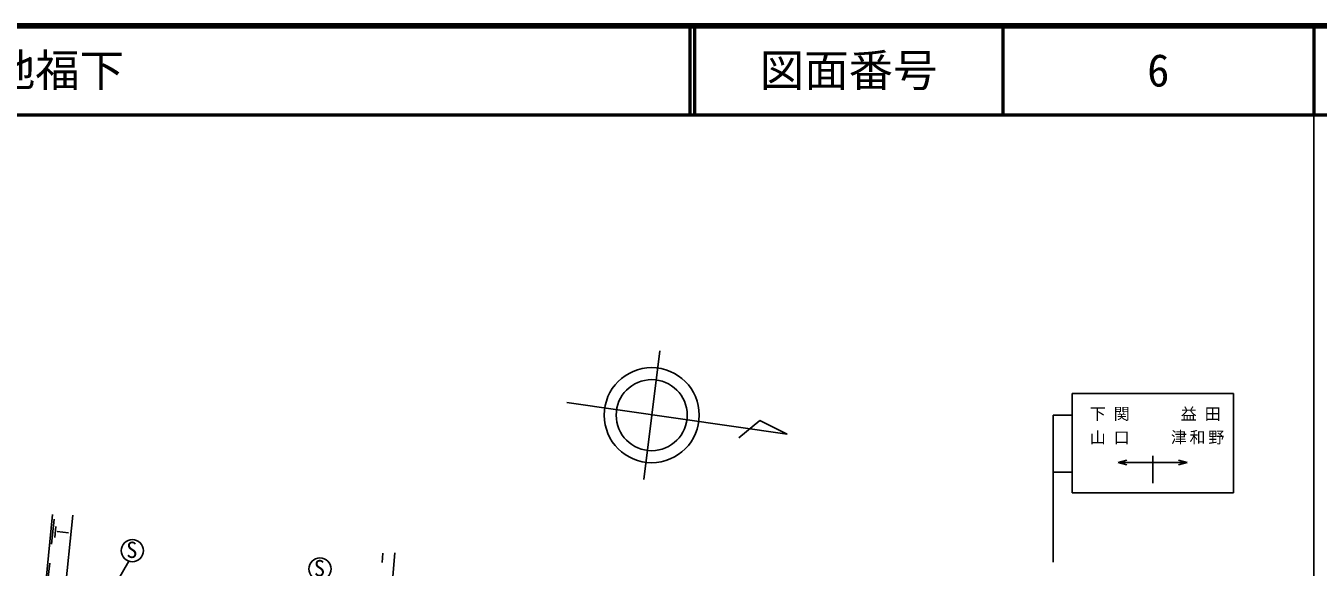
# Model space of a CAD drawing. Units: millimetres, scale not verified. Extents: x 40000 to 680000, y 20000 to 380000.
# Drawn here: x 433962 to 579500, y 319063 to 380000 of the extents above; entities that cross this region are included whole.
import ezdxf
from ezdxf.enums import TextEntityAlignment as Align

# ---------------------------------------------------------------- set-up
doc = ezdxf.new("R2010")
doc.units = ezdxf.units.MM
doc.header["$LTSCALE"] = 1000
for name, color, linetype, lineweight in [('M-BGD', 7, 'Continuous', 25), ('M-STR-STRC', 7, 'Continuous', 25), ('M-TTL', 2, 'Continuous', 140), ('M-TTL-BAND', 7, 'Continuous', 25), ('M-TTL-LINE', 7, 'Continuous', 50)]:
    doc.layers.add(name, color=color, linetype=linetype, lineweight=lineweight)
doc.layers.add('M-TTL-TXT', color=7, linetype='Continuous')
doc.styles.add('ＭＳ ゴシック', font='')
doc.styles.get('ＭＳ ゴシック').set_extended_font_data('MS Gothic')

msp = doc.modelspace()

# ---------------------------------------------------------------- linework, layer by layer
at = {"layer": 'M-BGD'}
for p, q in [((505361, 343426), (503540, 328930)), ((494889, 337604), (519705, 334050)), ((516608, 335559), (514256, 333617)), ((519705, 334050), (516608, 335559)), ((434918, 304585), (436977, 325002)), ((439271, 324931), (437352, 306645)), ((436841, 321644), (437161, 324461)), ((437356, 323626), (437239, 322409)), ((437489, 323072), (438768, 322916)), ((475534, 320680), (473809, 300476)), ((474073, 319585), (474165, 320638)), ((434097, 300001), (445555, 319734)), ((436342, 316691), (436662, 319508))]:
    msp.add_line(p, q, dxfattribs=at)
for centre, radius in [((504446, 336174), 5351), ((504446, 336174), 4000), ((445953, 320919), 1250), ((467085, 318863), 1250)]:
    msp.add_circle(centre, radius, dxfattribs=at)
at = {"layer": 'M-STR-STRC'}
for p, q in [((569950, 338621), (551800, 338621)), ((551800, 338621), (551800, 327420)), ((569950, 327420), (569950, 338621)), ((551800, 336184), (549668, 336184)), ((549668, 336184), (549668, 319627)), ((556966, 330840), (557966, 331108)), ((560866, 330840), (556966, 330840)), ((556966, 330840), (557966, 330572)), ((560866, 331591), (560866, 328510)), ((560866, 330840), (564766, 330840)), ((564766, 330840), (563766, 331108)), ((564766, 330840), (563766, 330572)), ((551800, 329749), (549668, 329749)), ((551800, 327420), (569950, 327420))]:
    msp.add_line(p, q, dxfattribs=at)
at = {"layer": 'M-TTL'}
msp.add_line((680000, 380000), (40000, 380000), dxfattribs=at)
at = {"layer": 'M-TTL-BAND'}
msp.add_line((579000, 20000), (579000, 370000), dxfattribs=at)
at = {"layer": 'M-TTL-LINE'}
for p, q in [((508747, 380000), (508747, 370000)), ((509247, 380000), (509247, 370000)), ((543997, 380000), (543997, 370000)), ((579000, 380000), (579000, 370000)), ((40000, 370000), (680000, 370000))]:
    msp.add_line(p, q, dxfattribs=at)

# ---------------------------------------------------------------- texts
at = {"layer": 'M-BGD', "style": 'ＭＳ ゴシック'}
for p in [(445275, 319545), (466407, 317489)]:
    msp.add_text('S', height=1833, dxfattribs=at).set_placement(p, align=Align.BOTTOM_LEFT)
at = {"layer": 'M-STR-STRC', "char_height": 1320, "attachment_point": 7, "style": 'ＭＳ ゴシック'}
for s, insert in [('\\T1.5;下関', (553777, 335527)), ('\\T1.5;益田', (564026, 335527)), ('\\T1.5;山口', (553777, 332874)), ('\\T1.17;津和野', (562914, 332874))]:
    msp.add_mtext(s, dxfattribs=dict(at, insert=insert))
at = {"layer": 'M-TTL-TXT', "style": 'ＭＳ ゴシック'}
msp.add_text('山口市阿東地福下', height=3666, dxfattribs=at).set_placement((405024, 375000), align=Align.MIDDLE_LEFT)
for s, p in [('図面番号', (526622, 375000)), ('6', (561497, 375000))]:
    msp.add_text(s, height=3666, dxfattribs=at).set_placement(p, align=Align.MIDDLE_CENTER)

doc.saveas('drawing.dxf')
